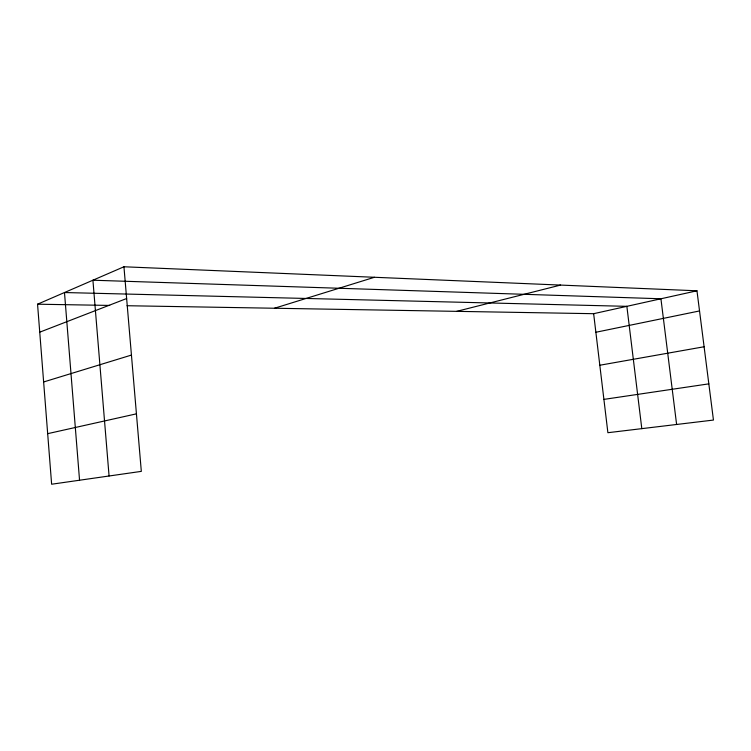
<?xml version="1.0" encoding="UTF-8"?>
<svg xmlns="http://www.w3.org/2000/svg" width="751" height="751" viewBox="0 0 751 751"><rect width="100%" height="100%" fill="white"/><g stroke="black" fill="none" stroke-linecap="round" stroke-linejoin="round"><path stroke-width="1.13" d="M123.943 266.774L141.319 471.375L51.631 484.226L37.55 304.202L123.943 266.774L696.966 290.797L713.45 420.062L607.888 432.707L593.647 313.693L127.022 305.723M39.737 332.177L126.637 298.522M274.462 308.248L374.42 277.279M43.633 381.968L131.444 355.073M456.664 311.355L560.565 285.08M47.679 433.665L136.429 413.839M593.647 313.693L696.966 290.797M595.872 332.261L699.528 310.942M599.814 365.239L704.1 346.755M603.898 399.391L708.831 383.855M37.55 304.202L109.693 305.432M676.613 424.475L660.927 298.776L92.917 280.217L109.073 475.993M641.805 428.643L626.86 306.333L64.483 292.533L79.55 480.218"/></g></svg>
